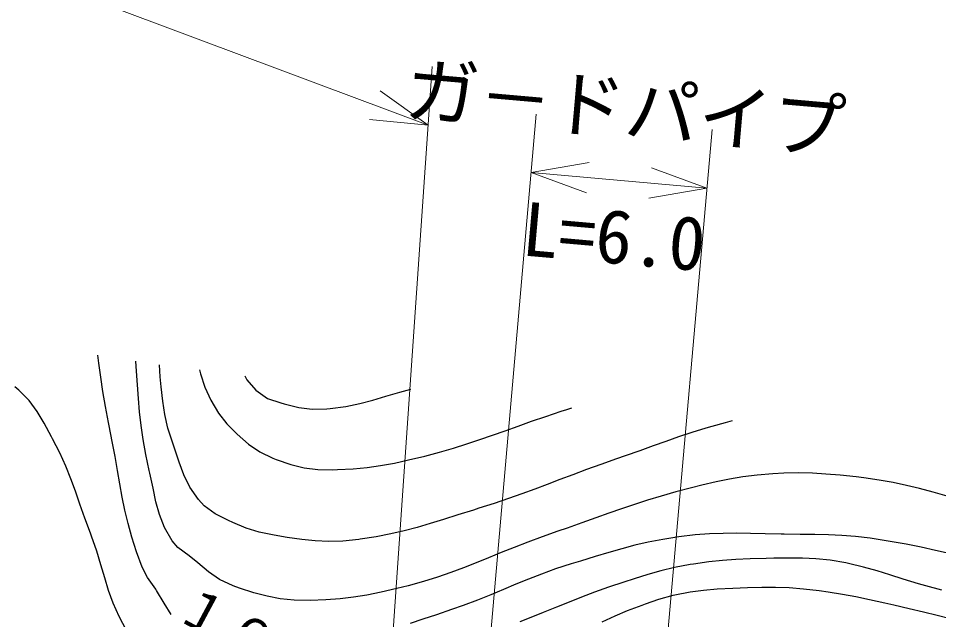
# Model space of a CAD drawing. Units: millimetres, scale not verified. Extents: x 40000 to 680000, y 20000 to 380000.
# Drawn here: x 300523 to 331825, y 286998 to 307462 of the extents above; entities that cross this region are included whole.
import ezdxf
from ezdxf.enums import TextEntityAlignment as Align

# ---------------------------------------------------------------- set-up
doc = ezdxf.new("R2010")
doc.units = ezdxf.units.MM
doc.header["$LTSCALE"] = 1000
doc.layers.add('M-BGD', color=7, linetype='Continuous', lineweight=25)
doc.layers.add('M-STR-HTXT', color=7, linetype='Continuous', lineweight=13)
doc.styles.add('@ＭＳ ゴシック', font='')
doc.styles.add('ＭＳ ゴシック', font='')
doc.styles.get('@ＭＳ ゴシック').set_extended_font_data('@MS Gothic')
doc.styles.get('ＭＳ ゴシック').set_extended_font_data('MS Gothic')

msp = doc.modelspace()

# ---------------------------------------------------------------- linework, layer by layer
at = {"layer": 'M-BGD'}
for p, q in [((303259, 295722), (303222, 296004)), ((303322, 295254), (303259, 295722)), ((304538, 295452), (304516, 295794)), ((305350, 295256), (305318, 295674)), ((306682, 295498), (306715, 295359)), ((303395, 294766), (303322, 295254)), ((304569, 294985), (304538, 295452)), ((305381, 294919), (305350, 295256)), ((306715, 295359), (306867, 294908)), ((308231, 295298), (308295, 295165)), ((300542, 294806), (300398, 294925)), ((304603, 294529), (304569, 294985)), ((305431, 294429), (305381, 294919)), ((306867, 294908), (307065, 294472)), ((308295, 295165), (308595, 294807)), ((300890, 294453), (300542, 294806)), ((303483, 294251), (303395, 294766)), ((308595, 294807), (309000, 294529)), ((312575, 294472), (313021, 294603)), ((313021, 294603), (313500, 294744)), ((313500, 294744), (313872, 294846)), ((301157, 294085), (300890, 294453)), ((303590, 293702), (303483, 294251)), ((304644, 294074), (304603, 294529)), ((305501, 293975), (305431, 294429)), ((307065, 294472), (307324, 294028)), ((309000, 294529), (309454, 294372)), ((309454, 294372), (309559, 294343)), ((309559, 294343), (310063, 294220)), ((311124, 294179), (311660, 294256)), ((311660, 294256), (312133, 294355)), ((312133, 294355), (312575, 294472)), ((301394, 293679), (301157, 294085)), ((304698, 293610), (304644, 294074)), ((305608, 293516), (305501, 293975)), ((307324, 294028), (307609, 293667)), ((310063, 294220), (310518, 294159)), ((310518, 294159), (311015, 294168)), ((311015, 294168), (311124, 294179)), ((318469, 293917), (318990, 294089)), ((318990, 294089), (319177, 294148)), ((319177, 294148), (319352, 294205)), ((301649, 293216), (301394, 293679)), ((303612, 293599), (303590, 293702)), ((307609, 293667), (307967, 293310)), ((317522, 293586), (317982, 293749)), ((317982, 293749), (318469, 293917)), ((324444, 293662), (323911, 293510)), ((324568, 293695), (324444, 293662)), ((324802, 293759), (324568, 293695)), ((303718, 293059), (303612, 293599)), ((304768, 293129), (304698, 293610)), ((305773, 293009), (305608, 293516)), ((307967, 293310), (308355, 292967)), ((316647, 293274), (317080, 293428)), ((317080, 293428), (317522, 293586)), ((323430, 293363), (322981, 293216)), ((323911, 293510), (323430, 293363)), ((301685, 293152), (301649, 293216)), ((301934, 292672), (301685, 293152)), ((303809, 292555), (303718, 293059)), ((304858, 292619), (304768, 293129)), ((305836, 292833), (305773, 293009)), ((315778, 292978), (316216, 293124)), ((316216, 293124), (316647, 293274)), ((322548, 293066), (322112, 292911)), ((322981, 293216), (322548, 293066)), ((305995, 292356), (305836, 292833)), ((308355, 292967), (308732, 292704)), ((308732, 292704), (309178, 292488)), ((314343, 292564), (314850, 292698)), ((314850, 292698), (315326, 292836)), ((315326, 292836), (315778, 292978)), ((321657, 292748), (321163, 292572)), ((322112, 292911), (321657, 292748)), ((302137, 292225), (301934, 292672)), ((303891, 292077), (303809, 292555)), ((304974, 292073), (304858, 292619)), ((309178, 292488), (309288, 292446)), ((309288, 292446), (309790, 292277)), ((313318, 292328), (313797, 292433)), ((313797, 292433), (314343, 292564)), ((320864, 292468), (320334, 292281)), ((321163, 292572), (320864, 292468)), ((302309, 291794), (302137, 292225)), ((303970, 291618), (303891, 292077)), ((304995, 291982), (304974, 292073)), ((306150, 291924), (305995, 292356)), ((309790, 292277), (310246, 292168)), ((310246, 292168), (310704, 292111)), ((310704, 292111), (311211, 292098)), ((311211, 292098), (311377, 292102)), ((311377, 292102), (311915, 292128)), ((311915, 292128), (312391, 292172)), ((312391, 292172), (312844, 292238)), ((312844, 292238), (313318, 292328)), ((319844, 292102), (319384, 291930)), ((320334, 292281), (319844, 292102)), ((302464, 291366), (302309, 291794)), ((305102, 291470), (304995, 291982)), ((306351, 291509), (306150, 291924)), ((318944, 291763), (318514, 291600)), ((319384, 291930), (318944, 291763)), ((324713, 291782), (324257, 291686)), ((325166, 291858), (324713, 291782)), ((325648, 291917), (325166, 291858)), ((326190, 291960), (325648, 291917)), ((326565, 291978), (326190, 291960)), ((327066, 291989), (326565, 291978)), ((327531, 291981), (327066, 291989)), ((327990, 291954), (327531, 291981)), ((328475, 291912), (327990, 291954)), ((329017, 291853), (328475, 291912)), ((329286, 291821), (329017, 291853)), ((329806, 291747), (329286, 291821)), ((330284, 291661), (329806, 291747)), ((304053, 291170), (303970, 291618)), ((305201, 291008), (305102, 291470)), ((306647, 291081), (306351, 291509)), ((318086, 291439), (317650, 291279)), ((318514, 291600), (318086, 291439)), ((323423, 291483), (322881, 291342)), ((323767, 291569), (323423, 291483)), ((324257, 291686), (323767, 291569)), ((330736, 291565), (330284, 291661)), ((331181, 291457), (330736, 291565)), ((331637, 291336), (331181, 291457)), ((302617, 290923), (302464, 291366)), ((304145, 290723), (304053, 291170)), ((317195, 291117), (316712, 290954)), ((317650, 291279), (317195, 291117)), ((322383, 291201), (321918, 291060)), ((322881, 291342), (322383, 291201)), ((332122, 291202), (331637, 291336)), ((302781, 290452), (302617, 290923)), ((305323, 290571), (305201, 291008)), ((306845, 290868), (306647, 291081)), ((307220, 290602), (306845, 290868)), ((316712, 290954), (316191, 290786)), ((321475, 290916), (321042, 290769)), ((321918, 291060), (321475, 290916)), ((304254, 290269), (304145, 290723)), ((305498, 290134), (305323, 290571)), ((307672, 290374), (307220, 290602)), ((315471, 290562), (314987, 290409)), ((316000, 290727), (315471, 290562)), ((316191, 290786), (316000, 290727)), ((320607, 290617), (320161, 290459)), ((321042, 290769), (320607, 290617)), ((302973, 289937), (302781, 290452)), ((304384, 289801), (304254, 290269)), ((307820, 290302), (307672, 290374)), ((308273, 290106), (307820, 290302)), ((314532, 290267), (314091, 290137)), ((314987, 290409), (314532, 290267)), ((319692, 290292), (319188, 290116)), ((320161, 290459), (319692, 290292)), ((303012, 289836), (302973, 289937)), ((305756, 289674), (305498, 290134)), ((308713, 289969), (308273, 290106)), ((309224, 289867), (308713, 289969)), ((309670, 289795), (309224, 289867)), ((313189, 289912), (312695, 289816)), ((313649, 290019), (313189, 289912)), ((314091, 290137), (313649, 290019)), ((318870, 290007), (318341, 289821)), ((319188, 290116), (318870, 290007)), ((323539, 289878), (322993, 289812)), ((324035, 289916), (323539, 289878)), ((324501, 289933), (324035, 289916)), ((324958, 289935), (324501, 289933)), ((325426, 289927), (324958, 289935)), ((325925, 289915), (325426, 289927)), ((326475, 289905), (325925, 289915)), ((326575, 289904), (326475, 289905)), ((327116, 289899), (326575, 289904)), ((327611, 289893), (327116, 289899)), ((328077, 289881), (327611, 289893)), ((328533, 289859), (328077, 289881)), ((329000, 289822), (328533, 289859)), ((303187, 289332), (303012, 289836)), ((304541, 289310), (304384, 289801)), ((305941, 289458), (305756, 289674)), ((310161, 289724), (309670, 289795)), ((310621, 289674), (310161, 289724)), ((311079, 289654), (310621, 289674)), ((311563, 289668), (311079, 289654)), ((312101, 289723), (311563, 289668)), ((312153, 289731), (312101, 289723)), ((312695, 289816), (312153, 289731)), ((317849, 289637), (317386, 289455)), ((318341, 289821), (317849, 289637)), ((321951, 289631), (321491, 289527)), ((322445, 289726), (321951, 289631)), ((322991, 289811), (322445, 289726)), ((322993, 289812), (322991, 289811)), ((329497, 289765), (329000, 289822)), ((330042, 289684), (329497, 289765)), ((330177, 289662), (330042, 289684)), ((330724, 289564), (330177, 289662)), ((331235, 289462), (330724, 289564)), ((303330, 288865), (303187, 289332)), ((304733, 288788), (304541, 289310)), ((306328, 289169), (305941, 289458)), ((316944, 289277), (316516, 289102)), ((317386, 289455), (316944, 289277)), ((320604, 289285), (320141, 289144)), ((321048, 289412), (320604, 289285)), ((321491, 289527), (321048, 289412)), ((331718, 289355), (331235, 289462)), ((332180, 289243), (331718, 289355)), ((306622, 288927), (306328, 289169)), ((306984, 288624), (306622, 288927)), ((316093, 288931), (315668, 288765)), ((316516, 289102), (316093, 288931)), ((319642, 288990), (319327, 288892)), ((320141, 289144), (319642, 288990)), ((324005, 288962), (323483, 288887)), ((324475, 289014), (324005, 288962)), ((324933, 289049), (324475, 289014)), ((325414, 289070), (324933, 289049)), ((325956, 289081), (325414, 289070)), ((326217, 289085), (325956, 289081)), ((326728, 289092), (326217, 289085)), ((327196, 289090), (326728, 289092)), ((327654, 289068), (327196, 289090)), ((328133, 289016), (327654, 289068)), ((328667, 288926), (328133, 289016)), ((328763, 288907), (328667, 288926)), ((303459, 288421), (303330, 288865)), ((304918, 288432), (304733, 288788)), ((307360, 288364), (306984, 288624)), ((315668, 288765), (315233, 288603)), ((318798, 288721), (318318, 288548)), ((319327, 288892), (318798, 288721)), ((322380, 288662), (321938, 288536)), ((322841, 288771), (322380, 288662)), ((323369, 288869), (322841, 288771)), ((323483, 288887), (323369, 288869)), ((329276, 288787), (328763, 288907)), ((329730, 288656), (329276, 288787)), ((330166, 288517), (329730, 288656)), ((303592, 287989), (303459, 288421)), ((305199, 288029), (304918, 288432)), ((307827, 288149), (307360, 288364)), ((314300, 288297), (313786, 288152)), ((314779, 288447), (314300, 288297)), ((315233, 288603), (314779, 288447)), ((317872, 288375), (317445, 288199)), ((318318, 288548), (317872, 288375)), ((321470, 288388), (321121, 288276)), ((321938, 288536), (321470, 288388)), ((330623, 288370), (330166, 288517)), ((331142, 288217), (330623, 288370)), ((303748, 287554), (303592, 287989)), ((305225, 287988), (305199, 288029)), ((305479, 287555), (305225, 287988)), ((308041, 288073), (307827, 288149)), ((308528, 287913), (308041, 288073)), ((313393, 288053), (312861, 287930)), ((313786, 288152), (313393, 288053)), ((317025, 288023), (316596, 287844)), ((317445, 288199), (317025, 288023)), ((320595, 288101), (320120, 287932)), ((321121, 288276), (320595, 288101)), ((323831, 287989), (323370, 287927)), ((324298, 288029), (323831, 287989)), ((324830, 288060), (324298, 288029)), ((325323, 288082), (324830, 288060)), ((325816, 288096), (325323, 288082)), ((326279, 288095), (325816, 288096)), ((326739, 288076), (326279, 288095)), ((327226, 288037), (326739, 288076)), ((327768, 287974), (327226, 288037)), ((331396, 288147), (331142, 288217)), ((331930, 288004), (331396, 288147)), ((308981, 287791), (308528, 287913)), ((309430, 287707), (308981, 287791)), ((309908, 287661), (309430, 287707)), ((310978, 287671), (310446, 287653)), ((311467, 287706), (310978, 287671)), ((311926, 287759), (311467, 287706)), ((312381, 287833), (311926, 287759)), ((312861, 287930), (312381, 287833)), ((316596, 287844), (316145, 287664)), ((319679, 287765), (319253, 287596)), ((320120, 287932), (319679, 287765)), ((322302, 287688), (321849, 287527)), ((322788, 287817), (322302, 287688)), ((322858, 287832), (322788, 287817)), ((323370, 287927), (322858, 287832)), ((328067, 287933), (327768, 287974)), ((328558, 287857), (328067, 287933)), ((329011, 287773), (328558, 287857)), ((329474, 287675), (329011, 287773)), ((329998, 287556), (329474, 287675)), ((303945, 287105), (303748, 287554)), ((305723, 287173), (305479, 287555)), ((310446, 287653), (309908, 287661)), ((315658, 287481), (315255, 287340)), ((316145, 287664), (315658, 287481)), ((318825, 287423), (318377, 287241)), ((319253, 287596), (318825, 287423)), ((321728, 287481), (321236, 287295)), ((321849, 287527), (321728, 287481)), ((330306, 287484), (329998, 287556)), ((330828, 287362), (330306, 287484)), ((331313, 287246), (330828, 287362)), ((304202, 286628), (303945, 287105)), ((314742, 287165), (314286, 287010)), ((315255, 287340), (314742, 287165)), ((317892, 287047), (317576, 286923)), ((318377, 287241), (317892, 287047)), ((320808, 287117), (320374, 286910)), ((321236, 287295), (320808, 287117)), ((331774, 287133), (331313, 287246)), ((332220, 287021), (331774, 287133)), ((314286, 287010), (313849, 286869))]:
    msp.add_line(p, q, dxfattribs=at)
at = {"layer": 'M-STR-HTXT'}
for p, q in [((314457, 303829), (231551, 334901)), ((312377, 273587), (314595, 305824)), ((314457, 303829), (312830, 304992)), ((312467, 304022), (314457, 303829)), ((315427, 273323), (318140, 304204)), ((321404, 272797), (324117, 303679)), ((319935, 302558), (317965, 302211)), ((317965, 302211), (323942, 301686)), ((317965, 302211), (319844, 301527)), ((323942, 301686), (322063, 302371)), ((321973, 301340), (323942, 301686))]:
    msp.add_line(p, q, dxfattribs=at)

# ---------------------------------------------------------------- texts
at = {"layer": 'M-BGD', "style": 'ＭＳ ゴシック'}
msp.add_text('１０５', height=1320, rotation=331.801, dxfattribs=at).set_placement((305574, 286728), align=Align.BOTTOM_LEFT)
at = {"layer": 'M-STR-HTXT', "style": 'ＭＳ ゴシック'}
msp.add_text('ガ－ドパイプ', height=1833, rotation=354.979, dxfattribs=at).set_placement((321041, 302945), align=Align.BOTTOM_CENTER)
at = {"layer": 'M-STR-HTXT', "style": '@ＭＳ ゴシック'}
msp.add_text('L=6.0', height=1833, rotation=354.979, dxfattribs=at).set_placement((320866, 300953), align=Align.TOP_CENTER)

doc.saveas('drawing.dxf')
